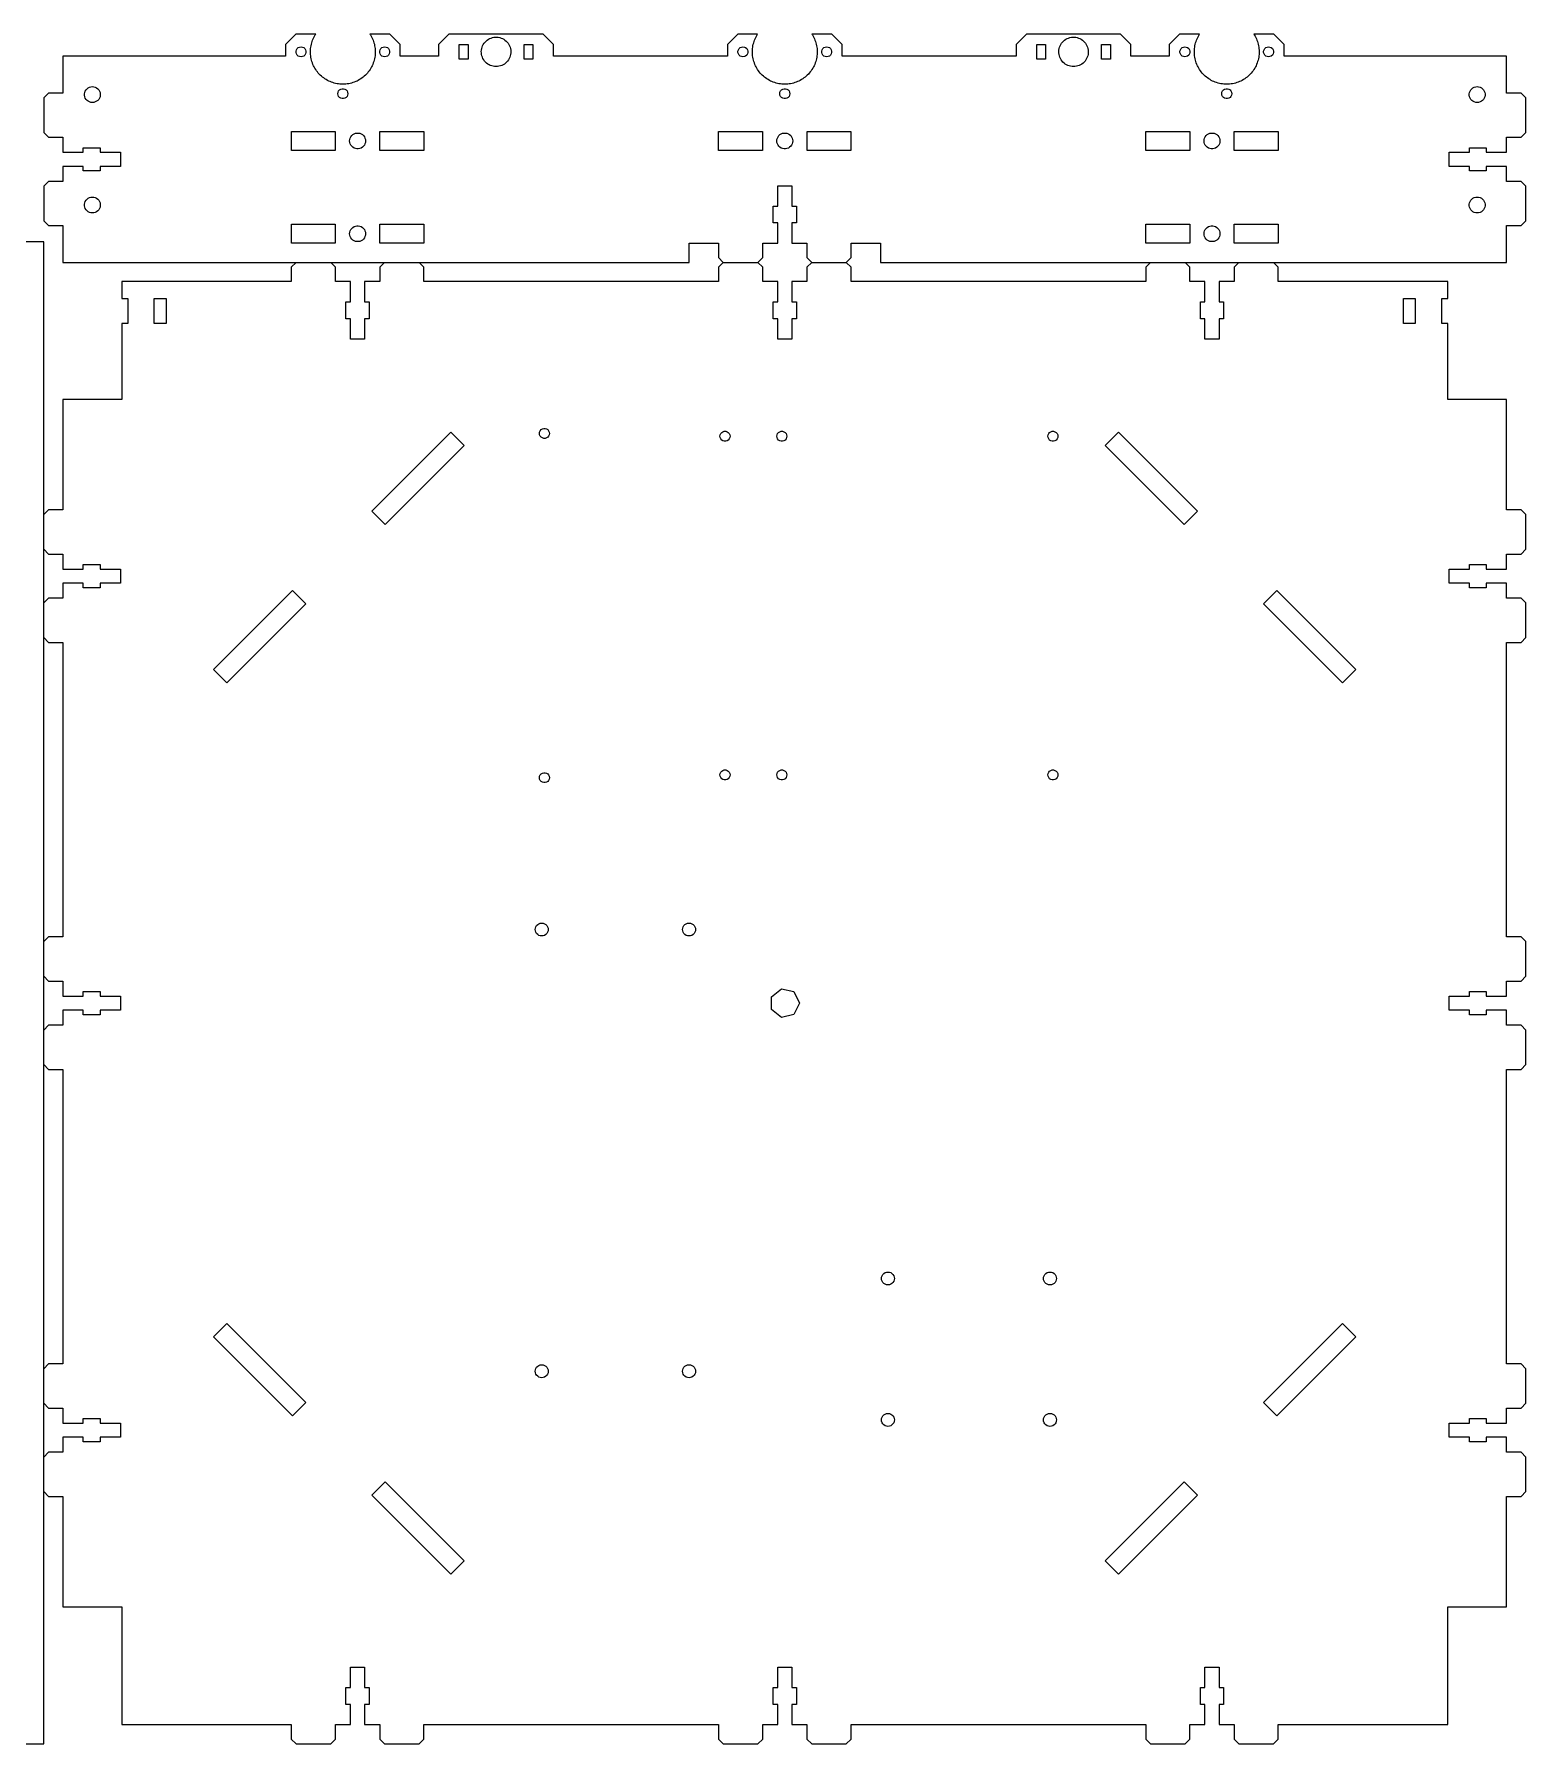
# Model space of a CAD drawing. Extents: x -253 to 2163, y 632 to 2277.
# Drawn here: x 728 to 2163, y 632 to 2277 of the extents above; entities that cross this region are included whole.
import ezdxf

# ---------------------------------------------------------------- set-up
doc = ezdxf.new("R2010")
doc.units = 0
doc.layers.add('Layer_1', color=7, linetype='CONTINUOUS')

msp = doc.modelspace()

# ---------------------------------------------------------------- linework, layer by layer
at = {"layer": 'Layer_1', "color": 7}
for points in [[(1023.424008, 2229.072916), (1022.018024, 2229.168436), (1020.617712, 2229.327476), (1019.225904, 2229.549476), (1017.845424, 2229.834356), (1016.479128, 2230.180996), (1015.12984, 2230.589156), (1013.800392, 2231.057716), (1012.493616, 2231.586116), (1011.21236, 2232.172916), (1009.95944, 2232.816916), (1008.737712, 2233.517076), (1007.54716, 2234.271716), (1006.390624, 2235.079236), (1005.273776, 2235.938436), (1004.196608, 2236.846916), (1003.16196, 2237.803396), (1002.16984, 2238.805396), (1001.225904, 2239.851396), (1000.330152, 2240.939076), (999.482592, 2242.065796), (998.688896, 2243.230036), (997.946216, 2244.428756), (997.260232, 2245.659876), (996.630944, 2246.920436), (996.058344, 2248.208516), (995.545272, 2249.520916), (995.091728, 2250.855236), (994.697712, 2252.208756), (994.368896, 2253.578436), (994.0996, 2254.962036), (993.892672, 2256.356116), (993.748104, 2257.758436), (993.668744, 2259.165236), (993.654576, 2260.574676), (993.70272, 2261.983156), (993.813304, 2263.388036), (993.986216, 2264.786676), (994.224328, 2266.175876), (994.5248, 2267.552676), (994.887632, 2268.914756), (995.309992, 2270.258916), (995.79472, 2271.582676), (996.338968, 2272.883236), (996.939912, 2274.157956), (997.597552, 2275.404116), (998.311888, 2276.619316), (998.708736, 2277.230196), (979.521016, 2277.230196), (969.55724, 2267.267236), (969.55724, 2255.970356), (755.541488, 2255.970356), (755.541488, 2220.537236), (741.722592, 2220.537236), (737.116296, 2215.930916), (737.116296, 2182.623876), (741.722592, 2178.017556), (755.541488, 2178.017556), (755.541488, 2163.560836), (775.100544, 2163.560836), (775.100544, 2167.954596), (791.258024, 2167.954596), (791.258024, 2163.560836), (810.81708, 2163.560836), (810.81708, 2149.954596), (791.258024, 2149.954596), (791.258024, 2145.560836), (775.100544, 2145.560836), (775.100544, 2149.954596), (755.541488, 2149.954596), (755.541488, 2135.497876), (741.722592, 2135.497876), (737.116296, 2130.891556), (737.116296, 2097.584516), (741.722592, 2092.978196), (755.541488, 2092.978196), (755.541488, 2057.545156), (1357.903696, 2057.545156), (1357.903696, 2075.970356), (1386.250153, 2075.970356), (1386.250153, 2062.151396), (1390.856452, 2057.545156), (1424.163538, 2057.545156), (1428.769838, 2062.151396), (1428.769838, 2075.970356), (1443.226558, 2075.970356), (1443.226558, 2095.529316), (1438.83283, 2095.529316), (1438.83283, 2111.686836), (1443.226558, 2111.686836), (1443.226558, 2131.245876), (1456.832802, 2131.245876), (1456.832802, 2111.686836), (1461.22653, 2111.686836), (1461.22653, 2095.529316), (1456.832802, 2095.529316), (1456.832802, 2075.970356), (1471.289522, 2075.970356), (1471.289522, 2062.151396), (1475.895822, 2057.545156), (1509.202908, 2057.545156), (1513.809207, 2062.151396), (1513.809207, 2075.970356), (1542.155664, 2075.970356), (1542.155664, 2057.545156), (2144.517872, 2057.545156), (2144.517872, 2092.978196), (2158.336768, 2092.978196), (2162.943064, 2097.584516), (2162.943064, 2130.891556), (2158.336768, 2135.497876), (2144.517872, 2135.497876), (2144.517872, 2149.954596), (2124.958816, 2149.954596), (2124.958816, 2145.560836), (2108.801336, 2145.560836), (2108.801336, 2149.954596), (2089.24228, 2149.954596), (2089.24228, 2163.560836), (2108.801336, 2163.560836), (2108.801336, 2167.954596), (2124.958816, 2167.954596), (2124.958816, 2163.560836), (2144.517872, 2163.560836), (2144.517872, 2178.017556), (2158.336768, 2178.017556), (2162.943064, 2182.623876), (2162.943064, 2215.930916), (2158.336768, 2220.537236), (2144.517872, 2220.537236), (2144.517872, 2255.970356), (1930.50212, 2255.970356), (1930.50212, 2267.267236), (1920.538344, 2277.230196), (1901.350624, 2277.230196), (1901.747472, 2276.619316)], [(1448.620705, 2229.072916), (1447.214585, 2229.168436), (1445.814222, 2229.327476), (1444.422496, 2229.549476), (1443.042194, 2229.834356), (1441.676178, 2230.180996), (1440.327198, 2230.589156), (1438.998061, 2231.057716), (1437.691459, 2231.586116), (1436.410086, 2232.172916), (1435.156521, 2232.816916), (1433.933314, 2233.517076), (1432.743047, 2234.271716), (1431.588042, 2235.079236), (1430.470766, 2235.938436), (1429.393431, 2236.846916), (1428.358247, 2237.803396), (1427.367311, 2238.805396), (1426.422694, 2239.851396), (1425.526322, 2240.939076), (1424.679982, 2242.065796), (1423.885431, 2243.230036), (1423.144285, 2244.428756), (1422.458102, 2245.659876), (1421.828215, 2246.920436), (1421.256042, 2248.208516), (1420.742405, 2249.520916), (1420.288861, 2250.855236), (1419.895979, 2252.208756), (1419.564609, 2253.578436), (1419.295602, 2254.962036), (1419.089239, 2256.356116), (1418.94609, 2257.758436), (1418.866434, 2259.165236), (1418.850564, 2260.574676), (1418.898466, 2261.983156), (1419.009869, 2263.388036), (1419.184483, 2264.786676), (1419.42231, 2266.175876), (1419.722499, 2267.552676), (1420.084766, 2268.914756), (1420.507979, 2270.258916), (1420.991854, 2271.582676), (1421.534688, 2272.883236), (1422.13603, 2274.157956), (1422.794234, 2275.404116), (1423.508083, 2276.619316), (1423.905047, 2277.230196), (1404.717018, 2277.230196), (1394.75409, 2267.267236), (1394.75409, 2255.970356), (1227.509992, 2255.970356), (1227.509992, 2267.267236), (1217.547064, 2277.230196), (1126.922592, 2277.230196), (1116.958816, 2267.267236), (1116.958816, 2255.970356), (1080.108424, 2255.970356), (1080.108424, 2267.267236), (1070.14464, 2277.230196), (1050.956928, 2277.230196), (1051.353776, 2276.619316), (1052.068104, 2275.404116), (1052.725744, 2274.157956), (1053.326688, 2272.883236), (1053.870944, 2271.582676), (1054.355664, 2270.258916), (1054.778024, 2268.914756), (1055.140864, 2267.552676), (1055.441336, 2266.175876), (1055.679448, 2264.786676), (1055.85236, 2263.388036), (1055.962912, 2261.983156), (1056.011072, 2260.574676), (1055.996936, 2259.165236), (1055.91756, 2257.758436), (1055.772984, 2256.356116), (1055.566056, 2254.962036), (1055.296768, 2253.578436), (1054.967952, 2252.208756), (1054.573936, 2250.855236), (1054.120392, 2249.520916), (1053.60732, 2248.208516), (1053.03472, 2246.920436), (1052.405432, 2245.659876), (1051.719448, 2244.428756), (1050.976768, 2243.230036), (1050.183064, 2242.065796), (1049.335504, 2240.939076), (1048.43976, 2239.851396), (1047.495824, 2238.805396), (1046.503696, 2237.803396), (1045.469048, 2236.846916), (1044.391888, 2235.938436), (1043.275032, 2235.079236), (1042.118496, 2234.271716), (1040.927952, 2233.517076), (1039.706216, 2232.816916), (1038.453304, 2232.172916), (1037.17204, 2231.586116), (1035.865272, 2231.057716), (1034.535824, 2230.589156), (1033.186528, 2230.180996), (1031.820232, 2229.834356), (1030.43976, 2229.549476), (1029.047944, 2229.327476), (1027.647632, 2229.168436), (1026.241648, 2229.072916), (1024.832832, 2229.040916)], [(1172.9408, 2274.377956), (1174.346784, 2274.237316), (1175.731792, 2273.957316), (1177.081936, 2273.540836), (1178.383888, 2272.991796), (1179.624896, 2272.316036), (1180.7922, 2271.520356), (1181.874752, 2270.612116), (1182.861208, 2269.600436), (1183.742216, 2268.495796), (1184.508704, 2267.308916), (1185.153304, 2266.051476), (1185.669488, 2264.736196), (1186.052168, 2263.376116), (1186.297648, 2261.984596), (1186.403096, 2260.575476), (1186.367976, 2259.162996), (1186.1922, 2257.761236), (1185.87784, 2256.383636), (1185.427976, 2255.044276), (1184.84688, 2253.756196), (1184.1402, 2252.532756), (1183.3156, 2251.385556), (1182.380456, 2250.325956), (1181.344672, 2249.364996), (1180.218464, 2248.511796), (1179.012896, 2247.775076), (1177.739856, 2247.161956), (1176.412104, 2246.678596), (1175.042688, 2246.329956), (1173.645488, 2246.119396), (1172.234408, 2246.048996), (1170.82332, 2246.119476), (1169.42612, 2246.329956), (1168.056704, 2246.678596), (1166.728952, 2247.161956), (1165.456768, 2247.775076), (1164.249208, 2248.511796), (1163.123856, 2249.364996), (1162.089208, 2250.325956), (1161.153776, 2251.385556), (1160.328896, 2252.532756), (1159.623064, 2253.756196), (1159.04196, 2255.044276), (1158.591256, 2256.383636), (1158.276608, 2257.761236), (1158.100864, 2259.162996), (1158.066864, 2260.575476), (1158.171728, 2261.984596), (1158.415504, 2263.376116), (1158.798184, 2264.736196), (1159.314088, 2266.051476), (1159.960392, 2267.308916), (1160.725744, 2268.495796), (1161.60732, 2269.600436), (1162.593776, 2270.612116), (1163.676608, 2271.520356), (1164.84448, 2272.316036), (1166.086056, 2272.991796), (1167.38688, 2273.540836), (1168.737016, 2273.957316), (1170.122024, 2274.237316), (1171.528008, 2274.377956), (1172.9408, 2274.377956)], [(1873.817712, 2229.072916), (1872.411728, 2229.168436), (1871.011416, 2229.327476), (1869.6196, 2229.549476), (1868.239128, 2229.834356), (1866.872832, 2230.180996), (1865.523536, 2230.589156), (1864.194088, 2231.057716), (1862.88732, 2231.586116), (1861.606056, 2232.172916), (1860.353144, 2232.816916), (1859.131408, 2233.517076), (1857.940864, 2234.271716), (1856.784328, 2235.079236), (1855.667472, 2235.938436), (1854.590312, 2236.846916), (1853.555664, 2237.803396), (1852.563536, 2238.805396), (1851.6196, 2239.851396), (1850.723856, 2240.939076), (1849.876296, 2242.065796), (1849.082592, 2243.230036), (1848.339912, 2244.428756), (1847.653928, 2245.659876), (1847.02464, 2246.920436), (1846.45204, 2248.208516), (1845.938968, 2249.520916), (1845.485424, 2250.855236), (1845.091408, 2252.208756), (1844.762592, 2253.578436), (1844.493304, 2254.962036), (1844.286376, 2256.356116), (1844.141808, 2257.758436), (1844.062448, 2259.165236), (1844.04828, 2260.574676), (1844.096424, 2261.983156), (1844.207, 2263.388036), (1844.379912, 2264.786676), (1844.618024, 2266.175876), (1844.918496, 2267.552676), (1845.281336, 2268.914756), (1845.703696, 2270.258916), (1846.188416, 2271.582676), (1846.732672, 2272.883236), (1847.333616, 2274.157956), (1847.991256, 2275.404116), (1848.705584, 2276.619316), (1849.102432, 2277.230196), (1829.91472, 2277.230196), (1819.950936, 2267.267236), (1819.950936, 2255.970356), (1783.100544, 2255.970356), (1783.100544, 2267.267236), (1773.136768, 2277.230196), (1682.512296, 2277.230196), (1672.549368, 2267.267236), (1672.549368, 2255.970356), (1505.30527, 2255.970356), (1505.30527, 2267.267236), (1495.342342, 2277.230196), (1476.154313, 2277.230196), (1476.551277, 2276.619316), (1477.265126, 2275.404116), (1477.92333, 2274.157956), (1478.524672, 2272.883236), (1479.067506, 2271.582676), (1479.551381, 2270.258916), (1479.974594, 2268.914756), (1480.336861, 2267.552676), (1480.63705, 2266.175876), (1480.874877, 2264.786676), (1481.049491, 2263.388036), (1481.160893, 2261.983156), (1481.208797, 2260.574676), (1481.192926, 2259.165236), (1481.113268, 2257.758436), (1480.970121, 2256.356116), (1480.763758, 2254.962036), (1480.494751, 2253.578436), (1480.163381, 2252.208756), (1479.770499, 2250.855236), (1479.316955, 2249.520916), (1478.803318, 2248.208516), (1478.231145, 2246.920436), (1477.601258, 2245.659876), (1476.915075, 2244.428756), (1476.173929, 2243.230036), (1475.379378, 2242.065796), (1474.533038, 2240.939076), (1473.636666, 2239.851396), (1472.692049, 2238.805396), (1471.701113, 2237.803396), (1470.665929, 2236.846916), (1469.588594, 2235.938436), (1468.471318, 2235.079236), (1467.316313, 2234.271716), (1466.126046, 2233.517076), (1464.902839, 2232.816916), (1463.649274, 2232.172916), (1462.367901, 2231.586116), (1461.061299, 2231.057716), (1459.732162, 2230.589156), (1458.383182, 2230.180996), (1457.017166, 2229.834356), (1455.636864, 2229.549476), (1454.245138, 2229.327476), (1452.844775, 2229.168436), (1451.438655, 2229.072916), (1450.02968, 2229.041156), (1448.620705, 2229.073156)], [(1728.531352, 2274.377956), (1729.937336, 2274.237316), (1731.322344, 2273.957316), (1732.67248, 2273.540836), (1733.973304, 2272.991796), (1735.21488, 2272.316036), (1736.382752, 2271.520356), (1737.465584, 2270.612116), (1738.45204, 2269.600436), (1739.333616, 2268.495796), (1740.098968, 2267.308916), (1740.745272, 2266.051476), (1741.261176, 2264.736196), (1741.643856, 2263.376116), (1741.887632, 2261.984596), (1741.992512, 2260.575476), (1741.958512, 2259.162996), (1741.782752, 2257.761236), (1741.468104, 2256.383636), (1741.0174, 2255.044276), (1740.436296, 2253.756196), (1739.730464, 2252.532756), (1738.905584, 2251.385556), (1737.970152, 2250.325956), (1736.935504, 2249.364996), (1735.810152, 2248.511796), (1734.602592, 2247.775076), (1733.330408, 2247.161956), (1732.002656, 2246.678596), (1730.63324, 2246.329956), (1729.23604, 2246.119396), (1727.824952, 2246.048996), (1726.413872, 2246.119476), (1725.016672, 2246.329956), (1723.647256, 2246.678596), (1722.319504, 2247.161956), (1721.046464, 2247.775076), (1719.840896, 2248.511796), (1718.714688, 2249.364996), (1717.678904, 2250.325956), (1716.74376, 2251.385556), (1715.91916, 2252.532756), (1715.21248, 2253.756196), (1714.631384, 2255.044276), (1714.18152, 2256.383636), (1713.86716, 2257.761236), (1713.691408, 2259.162996), (1713.656288, 2260.575476), (1713.761712, 2261.984596), (1714.007192, 2263.376116), (1714.389872, 2264.736196), (1714.906056, 2266.051476), (1715.550656, 2267.308916), (1716.317144, 2268.495796), (1717.198152, 2269.600436), (1718.184608, 2270.612116), (1719.26716, 2271.520356), (1720.434464, 2272.316036), (1721.675472, 2272.991796), (1722.977424, 2273.540836), (1724.327568, 2273.957316), (1725.712576, 2274.237316), (1727.11856, 2274.377956), (1728.531352, 2274.377956)], [(1901.747472, 2276.619316), (1902.461808, 2275.404116), (1903.119448, 2274.157956), (1903.720392, 2272.883236), (1904.26464, 2271.582676), (1904.749368, 2270.258916), (1905.171728, 2268.914756), (1905.53456, 2267.552676), (1905.835032, 2266.175876), (1906.073144, 2264.786676), (1906.246056, 2263.388036), (1906.356608, 2261.983156), (1906.404768, 2260.574676), (1906.39064, 2259.165236), (1906.311264, 2257.758436), (1906.166688, 2256.356116), (1905.95976, 2254.962036), (1905.690464, 2253.578436), (1905.361648, 2252.208756), (1904.967632, 2250.855236), (1904.514088, 2249.520916), (1904.001016, 2248.208516), (1903.428416, 2246.920436), (1902.799128, 2245.659876), (1902.113144, 2244.428756), (1901.370464, 2243.230036), (1900.576768, 2242.065796), (1899.729208, 2240.939076), (1898.833456, 2239.851396), (1897.88952, 2238.805396), (1896.8974, 2237.803396), (1895.862752, 2236.846916), (1894.785584, 2235.938436), (1893.668736, 2235.079236), (1892.5122, 2234.271716), (1891.321648, 2233.517076), (1890.09992, 2232.816916), (1888.847, 2232.172916), (1887.565744, 2231.586116), (1886.258968, 2231.057716), (1884.92952, 2230.589156), (1883.580232, 2230.180996), (1882.213936, 2229.834356), (1880.833456, 2229.549476), (1879.441648, 2229.327476), (1878.041336, 2229.168436), (1876.635352, 2229.072916), (1875.226528, 2229.040916)], [(985.938656, 2264.845876), (987.185904, 2264.276116), (988.223384, 2263.378116), (988.963224, 2262.224116), (989.351568, 2260.907956), (989.351568, 2259.536596), (988.963224, 2258.220436), (988.223384, 2257.066516), (987.185904, 2256.168436), (985.938656, 2255.598676), (984.580864, 2255.403396), (983.223064, 2255.598676), (981.975824, 2256.168436), (980.938344, 2257.066516), (980.198496, 2258.220436), (979.810152, 2259.536596), (979.810152, 2260.907956), (980.198496, 2262.224116), (980.938344, 2263.378116), (981.975824, 2264.276116), (983.223064, 2264.845876), (984.580864, 2265.041156), (985.938656, 2264.845876)], [(1066.442592, 2264.845876), (1067.68984, 2264.276116), (1068.72732, 2263.378116), (1069.46716, 2262.224116), (1069.855504, 2260.907956), (1069.855504, 2259.536596), (1069.46716, 2258.220436), (1068.72732, 2257.066516), (1067.68984, 2256.168436), (1066.442592, 2255.598676), (1065.0848, 2255.403396), (1063.727, 2255.598676), (1062.47976, 2256.168436), (1061.44228, 2257.066516), (1060.702432, 2258.220436), (1060.314088, 2259.536596), (1060.314088, 2260.907956), (1060.702432, 2262.224116), (1061.44228, 2263.378116), (1062.47976, 2264.276116), (1063.727, 2264.845876), (1065.0848, 2265.041156), (1066.442592, 2264.845876)], [(1145.305272, 2267.308916), (1145.305272, 2253.135716), (1136.801336, 2253.135716), (1136.801336, 2267.308916), (1145.305272, 2267.308916)], [(1207.667472, 2267.308916), (1207.667472, 2253.135716), (1199.163536, 2253.135716), (1199.163536, 2267.308916), (1207.667472, 2267.308916)], [(1411.135223, 2264.845876), (1412.383034, 2264.276116), (1413.419664, 2263.378116), (1414.161207, 2262.224116), (1414.54757, 2260.907956), (1414.54757, 2259.536596), (1414.161207, 2258.220436), (1413.419664, 2257.066516), (1412.383034, 2256.168436), (1411.135223, 2255.598676), (1409.777711, 2255.403396), (1408.4202, 2255.598676), (1407.172389, 2256.168436), (1406.135758, 2257.066516), (1405.394215, 2258.220436), (1405.007854, 2259.536596), (1405.007854, 2260.907956), (1405.394215, 2262.224116), (1406.135758, 2263.378116), (1407.172389, 2264.276116), (1408.4202, 2264.845876), (1409.777711, 2265.041156), (1411.135223, 2264.845876)], [(1491.63916, 2264.845876), (1492.886971, 2264.276116), (1493.923602, 2263.378116), (1494.665145, 2262.224116), (1495.051506, 2260.907956), (1495.051506, 2259.536596), (1494.665145, 2258.220436), (1493.923602, 2257.066516), (1492.886971, 2256.168436), (1491.63916, 2255.598676), (1490.281649, 2255.403396), (1488.924137, 2255.598676), (1487.676326, 2256.168436), (1486.639696, 2257.066516), (1485.898153, 2258.220436), (1485.51179, 2259.536596), (1485.51179, 2260.907956), (1485.898153, 2262.224116), (1486.639696, 2263.378116), (1487.676326, 2264.276116), (1488.924137, 2264.845876), (1490.281649, 2265.041156), (1491.63916, 2264.845876)], [(1700.895824, 2267.308916), (1700.895824, 2253.135716), (1692.391888, 2253.135716), (1692.391888, 2267.308916), (1700.895824, 2267.308916)], [(1763.258024, 2267.308916), (1763.258024, 2253.135716), (1754.754088, 2253.135716), (1754.754088, 2267.308916), (1763.258024, 2267.308916)], [(1836.33236, 2264.845876), (1837.5796, 2264.276116), (1838.61708, 2263.378116), (1839.356928, 2262.224116), (1839.745272, 2260.907956), (1839.745272, 2259.536596), (1839.356928, 2258.220436), (1838.61708, 2257.066516), (1837.5796, 2256.168436), (1836.33236, 2255.598676), (1834.97456, 2255.403396), (1833.616768, 2255.598676), (1832.36952, 2256.168436), (1831.33204, 2257.066516), (1830.5922, 2258.220436), (1830.203856, 2259.536596), (1830.203856, 2260.907956), (1830.5922, 2262.224116), (1831.33204, 2263.378116), (1832.36952, 2264.276116), (1833.616768, 2264.845876), (1834.97456, 2265.041156), (1836.33236, 2264.845876)], [(1916.836296, 2264.845876), (1918.083536, 2264.276116), (1919.121016, 2263.378116), (1919.860864, 2262.224116), (1920.249208, 2260.907956), (1920.249208, 2259.536596), (1919.860864, 2258.220436), (1919.121016, 2257.066516), (1918.083536, 2256.168436), (1916.836296, 2255.598676), (1915.478496, 2255.403396), (1914.120704, 2255.598676), (1912.873456, 2256.168436), (1911.835976, 2257.066516), (1911.096136, 2258.220436), (1910.707792, 2259.536596), (1910.707792, 2260.907956), (1911.096136, 2262.224116), (1911.835976, 2263.378116), (1912.873456, 2264.276116), (1914.120704, 2264.845876), (1915.478496, 2265.041156), (1916.836296, 2264.845876)], [(785.293936, 2226.643076), (786.651728, 2226.256676), (787.915976, 2225.627156), (789.044168, 2224.775876), (789.996608, 2223.732196), (790.739288, 2222.531396), (791.24952, 2221.214436), (791.507472, 2219.826036), (791.507472, 2218.413796), (791.24952, 2217.025396), (790.739288, 2215.708436), (789.996608, 2214.507716), (789.044168, 2213.463956), (787.915976, 2212.612676), (786.651728, 2211.983156), (785.293936, 2211.596756), (783.887952, 2211.466356), (782.48196, 2211.596756), (781.124168, 2211.983156), (779.859912, 2212.612676), (778.731728, 2213.463956), (777.779288, 2214.507716), (777.036608, 2215.708436), (776.526376, 2217.025396), (776.268416, 2218.413796), (776.268416, 2219.826036), (776.526376, 2221.214436), (777.036608, 2222.531396), (777.779288, 2223.732196), (778.731728, 2224.775876), (779.859912, 2225.627156), (781.124168, 2226.256676), (782.48196, 2226.643076), (783.887952, 2226.773476), (785.293936, 2226.643076)], [(1025.518816, 2224.740196), (1026.834088, 2224.353796), (1027.987792, 2223.612276), (1028.886376, 2222.575636), (1029.456136, 2221.327796), (1029.651728, 2219.970356), (1029.456136, 2218.612516), (1028.886376, 2217.364996), (1027.987792, 2216.328356), (1026.834088, 2215.586836), (1025.518816, 2215.200436), (1024.146848, 2215.200436), (1022.831568, 2215.586836), (1021.677872, 2216.328356), (1020.779288, 2217.364996), (1020.20952, 2218.612516), (1020.013936, 2219.970356), (1020.20952, 2221.327796), (1020.779288, 2222.575636), (1021.677872, 2223.612276), (1022.831568, 2224.353796), (1024.146848, 2224.740196), (1025.518816, 2224.740196)], [(1024.832832, 2229.041156), (1023.424008, 2229.073156)], [(1450.71546, 2224.740196), (1452.031484, 2224.353796), (1453.18535, 2223.612276), (1454.083592, 2222.575636), (1454.653355, 2221.327796), (1454.848578, 2219.970356), (1454.653355, 2218.612516), (1454.083592, 2217.364996), (1453.18535, 2216.328356), (1452.031484, 2215.586836), (1450.71546, 2215.200436), (1449.3439, 2215.200436), (1448.027876, 2215.586836), (1446.87401, 2216.328356), (1445.975768, 2217.364996), (1445.406005, 2218.612516), (1445.210782, 2219.970356), (1445.406005, 2221.327796), (1445.975768, 2222.575636), (1446.87401, 2223.612276), (1448.027876, 2224.353796), (1449.3439, 2224.740196), (1450.71546, 2224.740196)], [(1875.912512, 2224.740196), (1877.227792, 2224.353796), (1878.381488, 2223.612276), (1879.280072, 2222.575636), (1879.84984, 2221.327796), (1880.045424, 2219.970356), (1879.84984, 2218.612516), (1879.280072, 2217.364996), (1878.381488, 2216.328356), (1877.227792, 2215.586836), (1875.912512, 2215.200436), (1874.540544, 2215.200436), (1873.225272, 2215.586836), (1872.071568, 2216.328356), (1871.172984, 2217.364996), (1870.603224, 2218.612516), (1870.407632, 2219.970356), (1870.603224, 2221.327796), (1871.172984, 2222.575636), (1872.071568, 2223.612276), (1873.225272, 2224.353796), (1874.540544, 2224.740196), (1875.912512, 2224.740196)], [(1875.226528, 2229.041156), (1873.817712, 2229.073156)], [(2117.5774, 2226.643076), (2118.935192, 2226.256676), (2120.199448, 2225.627156), (2121.327632, 2224.775876), (2122.280072, 2223.732196), (2123.022752, 2222.531396), (2123.532984, 2221.214436), (2123.790944, 2219.826036), (2123.790944, 2218.413796), (2123.532984, 2217.025396), (2123.022752, 2215.708436), (2122.280072, 2214.507716), (2121.327632, 2213.463956), (2120.199448, 2212.612676), (2118.935192, 2211.983156), (2117.5774, 2211.596756), (2116.171408, 2211.466356), (2114.765424, 2211.596756), (2113.407632, 2211.983156), (2112.143384, 2212.612676), (2111.015192, 2213.463956), (2110.062752, 2214.507716), (2109.320072, 2215.708436), (2108.80984, 2217.025396), (2108.551888, 2218.413796), (2108.551888, 2219.826036), (2108.80984, 2221.214436), (2109.320072, 2222.531396), (2110.062752, 2223.732196), (2111.015192, 2224.775876), (2112.143384, 2225.627156), (2113.407632, 2226.256676), (2114.765424, 2226.643076), (2116.171408, 2226.773476), (2117.5774, 2226.643076)], [(1017.60448, 2183.545156), (1017.60448, 2165.403396), (975.368264, 2165.403396), (975.368264, 2183.545156), (1017.60448, 2183.545156)], [(1039.711888, 2182.095236), (1041.100864, 2181.835556), (1042.416136, 2181.325316), (1043.618024, 2180.581796), (1044.661176, 2179.630516), (1045.514408, 2178.503396), (1046.143696, 2177.238916), (1046.529208, 2175.880516), (1046.6596, 2174.474276), (1046.529208, 2173.067956), (1046.143696, 2171.709316), (1045.514408, 2170.445076), (1044.661176, 2169.318036), (1043.618024, 2168.366756), (1042.416136, 2167.623236), (1041.100864, 2167.112996), (1039.711888, 2166.853316), (1038.300232, 2166.853316), (1036.911256, 2167.112996), (1035.595976, 2167.623236), (1034.394088, 2168.366756), (1033.350936, 2169.318036), (1032.497712, 2170.445076), (1031.868416, 2171.709316), (1031.482912, 2173.067956), (1031.352512, 2174.474276), (1031.482912, 2175.880516), (1031.868416, 2177.238916), (1032.497712, 2178.503396), (1033.350936, 2179.630516), (1034.394088, 2180.581796), (1035.595976, 2181.325316), (1036.911256, 2181.835556), (1038.300232, 2182.095236), (1039.711888, 2182.095236)], [(1102.643856, 2183.545156), (1102.643856, 2165.403396), (1060.407632, 2165.403396), (1060.407632, 2183.545156), (1102.643856, 2183.545156)], [(1428.628134, 2183.545156), (1428.628134, 2165.403396), (1386.391885, 2165.403396), (1386.391885, 2183.545156), (1428.628134, 2183.545156)], [(1450.735833, 2182.095236), (1452.124132, 2181.835556), (1453.441148, 2181.325316), (1454.64196, 2180.581796), (1455.685705, 2179.630516), (1456.536836, 2178.503396), (1457.166382, 2177.238916), (1457.552886, 2175.880516), (1457.683223, 2174.474276), (1457.552886, 2173.067956), (1457.166382, 2171.709316), (1456.536836, 2170.445076), (1455.685705, 2169.318036), (1454.64196, 2168.366756), (1453.441148, 2167.623236), (1452.124132, 2167.112996), (1450.735833, 2166.853316), (1449.323527, 2166.853316), (1447.935228, 2167.112996), (1446.618212, 2167.623236), (1445.4174, 2168.366756), (1444.373655, 2169.318036), (1443.522524, 2170.445076), (1442.892978, 2171.709316), (1442.506474, 2173.067956), (1442.376137, 2174.474276), (1442.506474, 2175.880516), (1442.892978, 2177.238916), (1443.522524, 2178.503396), (1444.373655, 2179.630516), (1445.4174, 2180.581796), (1446.618212, 2181.325316), (1447.935228, 2181.835556), (1449.323527, 2182.095236), (1450.735833, 2182.095236)], [(1513.667475, 2183.545156), (1513.667475, 2165.403396), (1471.431226, 2165.403396), (1471.431226, 2183.545156), (1513.667475, 2183.545156)], [(1839.651728, 2183.545156), (1839.651728, 2165.403396), (1797.415504, 2165.403396), (1797.415504, 2183.545156), (1839.651728, 2183.545156)], [(1861.759128, 2182.095236), (1863.148104, 2181.835556), (1864.463384, 2181.325316), (1865.665272, 2180.581796), (1866.708424, 2179.630516), (1867.561648, 2178.503396), (1868.190944, 2177.238916), (1868.576448, 2175.880516), (1868.706848, 2174.474276), (1868.576448, 2173.067956), (1868.190944, 2171.709316), (1867.561648, 2170.445076), (1866.708424, 2169.318036), (1865.665272, 2168.366756), (1864.463384, 2167.623236), (1863.148104, 2167.112996), (1861.759128, 2166.853316), (1860.347472, 2166.853316), (1858.958496, 2167.112996), (1857.643224, 2167.623236), (1856.441336, 2168.366756), (1855.398184, 2169.318036), (1854.544952, 2170.445076), (1853.915664, 2171.709316), (1853.530152, 2173.067956), (1853.39976, 2174.474276), (1853.530152, 2175.880516), (1853.915664, 2177.238916), (1854.544952, 2178.503396), (1855.398184, 2179.630516), (1856.441336, 2180.581796), (1857.643224, 2181.325316), (1858.958496, 2181.835556), (1860.347472, 2182.095236), (1861.759128, 2182.095236)], [(1924.691096, 2183.545156), (1924.691096, 2165.403396), (1882.45488, 2165.403396), (1882.45488, 2183.545156), (1924.691096, 2183.545156)], [(785.293936, 2120.343876), (786.651728, 2119.957476), (787.915976, 2119.327956), (789.044168, 2118.476676), (789.996608, 2117.432996), (790.739288, 2116.232196), (791.24952, 2114.915236), (791.507472, 2113.526836), (791.507472, 2112.114516), (791.24952, 2110.726196), (790.739288, 2109.409156), (789.996608, 2108.208436), (789.044168, 2107.164676), (787.915976, 2106.313556), (786.651728, 2105.683956), (785.293936, 2105.297476), (783.887952, 2105.167156), (782.48196, 2105.297476), (781.124168, 2105.683956), (779.859912, 2106.313556), (778.731728, 2107.164676), (777.779288, 2108.208436), (777.036608, 2109.409156), (776.526376, 2110.726196), (776.268416, 2112.114516), (776.268416, 2113.526836), (776.526376, 2114.915236), (777.036608, 2116.232196), (777.779288, 2117.432996), (778.731728, 2118.476676), (779.859912, 2119.327956), (781.124168, 2119.957476), (782.48196, 2120.343876), (783.887952, 2120.474276), (785.293936, 2120.343876)], [(2117.5774, 2120.343876), (2118.935192, 2119.957476), (2120.199448, 2119.327956), (2121.327632, 2118.476676), (2122.280072, 2117.432996), (2123.022752, 2116.232196), (2123.532984, 2114.915236), (2123.790944, 2113.526836), (2123.790944, 2112.114516), (2123.532984, 2110.726196), (2123.022752, 2109.409156), (2122.280072, 2108.208436), (2121.327632, 2107.164676), (2120.199448, 2106.313556), (2118.935192, 2105.683956), (2117.5774, 2105.297476), (2116.171408, 2105.167156), (2114.765424, 2105.297476), (2113.407632, 2105.683956), (2112.143384, 2106.313556), (2111.015192, 2107.164676), (2110.062752, 2108.208436), (2109.320072, 2109.409156), (2108.80984, 2110.726196), (2108.551888, 2112.114516), (2108.551888, 2113.526836), (2108.80984, 2114.915236), (2109.320072, 2116.232196), (2110.062752, 2117.432996), (2111.015192, 2118.476676), (2112.143384, 2119.327956), (2113.407632, 2119.957476), (2114.765424, 2120.343876), (2116.171408, 2120.474276), (2117.5774, 2120.343876)], [(1017.60448, 2094.253796), (1017.60448, 2076.112036), (975.368264, 2076.112036), (975.368264, 2094.253796), (1017.60448, 2094.253796)], [(1039.711888, 2092.803796), (1041.100864, 2092.544276), (1042.416136, 2092.034036), (1043.618024, 2091.290516), (1044.661176, 2090.339076), (1045.514408, 2089.211956), (1046.143696, 2087.947636), (1046.529208, 2086.589236), (1046.6596, 2085.182916), (1046.529208, 2083.776596), (1046.143696, 2082.418196), (1045.514408, 2081.153876), (1044.661176, 2080.026756), (1043.618024, 2079.075316), (1042.416136, 2078.331796), (1041.100864, 2077.821556), (1039.711888, 2077.562036), (1038.300232, 2077.562036), (1036.911256, 2077.821556), (1035.595976, 2078.331796), (1034.394088, 2079.075316), (1033.350936, 2080.026756), (1032.497712, 2081.153876), (1031.868416, 2082.418196), (1031.482912, 2083.776596), (1031.352512, 2085.182916), (1031.482912, 2086.589236), (1031.868416, 2087.947636), (1032.497712, 2089.211956), (1033.350936, 2090.339076), (1034.394088, 2091.290516), (1035.595976, 2092.034036), (1036.911256, 2092.544276), (1038.300232, 2092.803796), (1039.711888, 2092.803796)], [(1102.643856, 2094.253796), (1102.643856, 2076.112036), (1060.407632, 2076.112036), (1060.407632, 2094.253796), (1102.643856, 2094.253796)], [(1839.651728, 2094.253796), (1839.651728, 2076.112036), (1797.415504, 2076.112036), (1797.415504, 2094.253796), (1839.651728, 2094.253796)], [(1861.759128, 2092.803796), (1863.148104, 2092.544276), (1864.463384, 2092.034036), (1865.665272, 2091.290516), (1866.708424, 2090.339076), (1867.561648, 2089.211956), (1868.190944, 2087.947636), (1868.576448, 2086.589236), (1868.706848, 2085.182916), (1868.576448, 2083.776596), (1868.190944, 2082.418196), (1867.561648, 2081.153876), (1866.708424, 2080.026756), (1865.665272, 2079.075316), (1864.463384, 2078.331796), (1863.148104, 2077.821556), (1861.759128, 2077.562036), (1860.347472, 2077.562036), (1858.958496, 2077.821556), (1857.643224, 2078.331796), (1856.441336, 2079.075316), (1855.398184, 2080.026756), (1854.544952, 2081.153876), (1853.915664, 2082.418196), (1853.530152, 2083.776596), (1853.39976, 2085.182916), (1853.530152, 2086.589236), (1853.915664, 2087.947636), (1854.544952, 2089.211956), (1855.398184, 2090.339076), (1856.441336, 2091.290516), (1857.643224, 2092.034036), (1858.958496, 2092.544276), (1860.347472, 2092.803796), (1861.759128, 2092.803796)], [(1924.691096, 2094.253796), (1924.691096, 2076.112036), (1882.45488, 2076.112036), (1882.45488, 2094.253796), (1924.691096, 2094.253796)], [(538.813928, 631.685565), (737.23912, 631.685565), (737.23912, 2077.354845)], [(737.23912, 2077.354845), (701.806056, 2077.354845)], [(979.8328, 2057.512324), (975.22656, 2052.906084), (975.22656, 2039.087124), (812.2344, 2039.087124), (812.2344, 2022.787924), (817.90368, 2022.787924), (817.90368, 1998.693444), (812.2344, 1998.693444), (812.2344, 1925.701364), (755.541488, 1925.701364), (755.541488, 1819.402084), (741.722592, 1819.402084), (737.116296, 1814.795844)], [(737.116296, 874.402084), (741.722592, 869.795844), (755.541488, 869.795844), (755.541488, 763.496564), (812.2344, 763.496564), (812.2344, 650.110804), (975.22656, 650.110804), (975.22656, 636.291844), (979.8328, 631.685604), (1013.13992, 631.685604), (1017.74624, 636.291844), (1017.74624, 650.110804), (1032.20288, 650.110804), (1032.20288, 669.669844), (1027.8092, 669.669844), (1027.8092, 685.827284), (1032.20288, 685.827284), (1032.20288, 705.386324), (1045.8092, 705.386324), (1045.8092, 685.827284), (1050.20288, 685.827284), (1050.20288, 669.669844), (1045.8092, 669.669844), (1045.8092, 650.110804), (1060.26592, 650.110804), (1060.26592, 636.291844), (1064.87224, 631.685604), (1098.17928, 631.685604), (1102.7856, 636.291844), (1102.7856, 650.110804), (1386.25016, 650.110804), (1386.25016, 636.291844), (1390.85648, 631.685604), (1424.16352, 631.685604), (1428.76984, 636.291844), (1428.76984, 650.110804), (1443.22656, 650.110804), (1443.22656, 669.669844), (1438.8328, 669.669844), (1438.8328, 685.827284), (1443.22656, 685.827284), (1443.22656, 705.386324), (1456.8328, 705.386324), (1456.8328, 685.827284), (1461.22656, 685.827284), (1461.22656, 669.669844), (1456.8328, 669.669844), (1456.8328, 650.110804), (1471.28952, 650.110804), (1471.28952, 636.291844), (1475.89584, 631.685604), (1509.20288, 631.685604), (1513.8092, 636.291844), (1513.8092, 650.110804), (1797.27376, 650.110804), (1797.27376, 636.291844), (1801.88008, 631.685604), (1835.18712, 631.685604), (1839.79344, 636.291844), (1839.79344, 650.110804), (1854.25016, 650.110804), (1854.25016, 669.669844), (1849.85648, 669.669844), (1849.85648, 685.827284), (1854.25016, 685.827284), (1854.25016, 705.386324), (1867.85648, 705.386324), (1867.85648, 685.827284), (1872.25016, 685.827284), (1872.25016, 669.669844), (1867.85648, 669.669844), (1867.85648, 650.110804), (1882.31312, 650.110804), (1882.31312, 636.291844), (1886.91944, 631.685604), (1920.22656, 631.685604), (1924.8328, 636.291844), (1924.8328, 650.110804), (2087.82496, 650.110804), (2087.82496, 763.496564), (2144.51784, 763.496564), (2144.51784, 869.795844), (2158.3368, 869.795844), (2162.94304, 874.402084), (2162.94304, 907.709204), (2158.3368, 912.315524), (2144.51784, 912.315524), (2144.51784, 926.772164), (2124.9588, 926.772164), (2124.9588, 922.378484), (2108.80136, 922.378484), (2108.80136, 926.772164), (2089.24232, 926.772164), (2089.24232, 940.378484), (2108.80136, 940.378484), (2108.80136, 944.772164), (2124.9588, 944.772164), (2124.9588, 940.378484), (2144.51784, 940.378484), (2144.51784, 954.835204), (2158.3368, 954.835204), (2162.94304, 959.441444), (2162.94304, 992.748564), (2158.3368, 997.354884), (2144.51784, 997.354884), (2144.51784, 1280.819444), (2158.3368, 1280.819444), (2162.94304, 1285.425764), (2162.94304, 1318.732804), (2158.3368, 1323.339124), (2144.51784, 1323.339124), (2144.51784, 1337.795844), (2124.9588, 1337.795844), (2124.9588, 1333.402084), (2108.80136, 1333.402084), (2108.80136, 1337.795844), (2089.24232, 1337.795844), (2089.24232, 1351.402084), (2108.80136, 1351.402084), (2108.80136, 1355.795844), (2124.9588, 1355.795844), (2124.9588, 1351.402084), (2144.51784, 1351.402084), (2144.51784, 1365.858804), (2158.3368, 1365.858804), (2162.94304, 1370.465124), (2162.94304, 1403.772188), (2158.3368, 1408.378492), (2144.51784, 1408.378492), (2144.51784, 1691.843044), (2158.3368, 1691.843044), (2162.94304, 1696.449364), (2162.94304, 1729.756484), (2158.3368, 1734.362724), (2144.51784, 1734.362724), (2144.51784, 1748.819444), (2124.9588, 1748.819444), (2124.9588, 1744.425764), (2108.80136, 1744.425764), (2108.80136, 1748.819444), (2089.24232, 1748.819444), (2089.24232, 1762.425764), (2108.80136, 1762.425764), (2108.80136, 1766.819444), (2124.9588, 1766.819444), (2124.9588, 1762.425764), (2144.51784, 1762.425764), (2144.51784, 1776.882404), (2158.3368, 1776.882404), (2162.94304, 1781.488724), (2162.94304, 1814.795844), (2158.3368, 1819.402084), (2144.51784, 1819.402084), (2144.51784, 1925.701364), (2087.82496, 1925.701364), (2087.82496, 1998.693444), (2082.15568, 1998.693444), (2082.15568, 2022.787924), (2087.82496, 2022.787924), (2087.82496, 2039.087124), (1924.8328, 2039.087124), (1924.8328, 2052.906084), (1920.22656, 2057.512324)], [(1064.87224, 2057.512324), (1060.26592, 2052.906084), (1060.26592, 2039.087124), (1045.8092, 2039.087124), (1045.8092, 2019.528084), (1050.20288, 2019.528084), (1050.20288, 2003.370644), (1045.8092, 2003.370644), (1045.8092, 1983.811524), (1032.20288, 1983.811524), (1032.20288, 2003.370644), (1027.8092, 2003.370644), (1027.8092, 2019.528084), (1032.20288, 2019.528084), (1032.20288, 2039.087124), (1017.74624, 2039.087124), (1017.74624, 2052.906084), (1013.13992, 2057.512324)], [(1390.85648, 2057.512324), (1386.25016, 2052.906084), (1386.25016, 2039.087124), (1102.7856, 2039.087124), (1102.7856, 2052.906084), (1098.17928, 2057.512324)], [(1475.89584, 2057.512324), (1471.28952, 2052.906084), (1471.28952, 2039.087124), (1456.8328, 2039.087124), (1456.8328, 2019.528084), (1461.22656, 2019.528084), (1461.22656, 2003.370644), (1456.8328, 2003.370644), (1456.8328, 1983.811524), (1443.22656, 1983.811524), (1443.22656, 2003.370644), (1438.8328, 2003.370644), (1438.8328, 2019.528084), (1443.22656, 2019.528084), (1443.22656, 2039.087124), (1428.76984, 2039.087124), (1428.76984, 2052.906084), (1424.16352, 2057.512324)], [(1801.88008, 2057.512324), (1797.27376, 2052.906084), (1797.27376, 2039.087124), (1513.8092, 2039.087124), (1513.8092, 2052.906084), (1509.20288, 2057.512324)], [(1867.85648, 2019.528084), (1872.25016, 2019.528084), (1872.25016, 2003.370644), (1867.85648, 2003.370644), (1867.85648, 1983.811524), (1854.25016, 1983.811524), (1854.25016, 2003.370644), (1849.85648, 2003.370644), (1849.85648, 2019.528084), (1854.25016, 2019.528084), (1854.25016, 2039.087124), (1839.79344, 2039.087124), (1839.79344, 2052.906084), (1835.18712, 2057.512324)], [(1886.91944, 2057.512324), (1882.31312, 2052.906084), (1882.31312, 2039.087124), (1867.85648, 2039.087124), (1867.85648, 2019.528084)], [(843.41552, 1998.693444), (843.41552, 2022.787924), (854.75408, 2022.787924), (854.75408, 1998.693444), (843.41552, 1998.693444)], [(2045.30528, 1998.693444), (2045.30528, 2022.787924), (2056.64384, 2022.787924), (2056.64384, 1998.693444), (2045.30528, 1998.693444)], [(1052.85896, 1818.137844), (1128.82464, 1894.103524), (1141.65424, 1881.276724), (1065.68576, 1805.308244), (1052.85896, 1818.137844)], [(1218.112, 1888.196164), (1216.79592, 1888.584484), (1215.64192, 1889.324324), (1214.74392, 1890.361764), (1214.17416, 1891.609044), (1213.9788, 1892.966804), (1214.17416, 1894.324644), (1214.74392, 1895.571844), (1215.64192, 1896.609364), (1216.79592, 1897.349204), (1218.112, 1897.737524), (1219.48344, 1897.737524), (1220.79952, 1897.349204), (1221.95352, 1896.609364), (1222.85152, 1895.571844), (1223.42128, 1894.324644), (1223.61664, 1892.966804), (1223.42128, 1891.609044), (1222.85152, 1890.361764), (1221.95352, 1889.324324), (1220.79952, 1888.584484), (1219.48344, 1888.196164), (1218.112, 1888.196164)], [(1391.81344, 1885.497524), (1390.49728, 1885.885924), (1389.34328, 1886.625764), (1388.44528, 1887.663204), (1387.87552, 1888.910484), (1387.68024, 1890.268244), (1387.87552, 1891.626084), (1388.44528, 1892.873284), (1389.34328, 1893.910804), (1390.49728, 1894.650644), (1391.81344, 1895.038964), (1393.1848, 1895.038964), (1394.50096, 1894.650644), (1395.65496, 1893.910804), (1396.55296, 1892.873284), (1397.12272, 1891.626084), (1397.318, 1890.268244), (1397.12272, 1888.910484), (1396.55296, 1887.663204), (1395.65496, 1886.625764), (1394.50096, 1885.885924), (1393.1848, 1885.497524), (1391.81344, 1885.497524)], [(1446.50928, 1885.497524), (1445.1932, 1885.885924), (1444.03936, 1886.625764), (1443.14112, 1887.663204), (1442.57136, 1888.910484), (1442.37616, 1890.268244), (1442.57136, 1891.626084), (1443.14112, 1892.873284), (1444.03936, 1893.910804), (1445.1932, 1894.650644), (1446.50928, 1895.038964), (1447.88088, 1895.038964), (1449.19688, 1894.650644), (1450.35072, 1893.910804), (1451.24896, 1892.873284), (1451.81872, 1891.626084), (1452.01392, 1890.268244), (1451.81872, 1888.910484), (1451.24896, 1887.663204), (1450.35072, 1886.625764), (1449.19688, 1885.885924), (1447.88088, 1885.497524), (1446.50928, 1885.497524)], [(1707.29672, 1885.497524), (1705.98064, 1885.885924), (1704.82664, 1886.625764), (1703.92864, 1887.663204), (1703.35888, 1888.910484), (1703.16352, 1890.268244), (1703.35888, 1891.626084), (1703.92864, 1892.873284), (1704.82664, 1893.910804), (1705.98064, 1894.650644), (1707.29672, 1895.038964), (1708.66816, 1895.038964), (1709.98424, 1894.650644), (1711.13824, 1893.910804), (1712.03624, 1892.873284), (1712.606, 1891.626084), (1712.80136, 1890.268244), (1712.606, 1888.910484), (1712.03624, 1887.663204), (1711.13824, 1886.625764), (1709.98424, 1885.885924), (1708.66816, 1885.497524), (1707.29672, 1885.497524)], [(1758.40512, 1881.276724), (1771.23472, 1894.103524), (1847.2004, 1818.137844), (1834.3736, 1805.308244), (1758.40512, 1881.276724)], [(737.116296, 1781.488724), (741.722592, 1776.882404), (755.541488, 1776.882404), (755.541488, 1762.425764), (775.100544, 1762.425764), (775.100544, 1766.819444), (791.258024, 1766.819444), (791.258024, 1762.425764), (810.81704, 1762.425764), (810.81704, 1748.819444), (791.258024, 1748.819444), (791.258024, 1744.425764), (775.100544, 1744.425764), (775.100544, 1748.819444), (755.541488, 1748.819444), (755.541488, 1734.362724), (741.722592, 1734.362724), (737.116296, 1729.756484)], [(900.52512, 1665.804004), (976.4908, 1741.769684), (989.3204, 1728.942884), (913.35192, 1652.974404), (900.52512, 1665.804004)], [(1910.73896, 1728.942884), (1923.56856, 1741.769684), (1999.53424, 1665.804004), (1986.70744, 1652.974404), (1910.73896, 1728.942884)], [(737.116296, 1696.449364), (741.722592, 1691.843044), (755.541488, 1691.843044), (755.541488, 1408.378492), (741.722592, 1408.378492), (737.116296, 1403.772188)], [(1218.112, 1556.815556), (1216.79592, 1557.201924), (1215.64192, 1557.943468), (1214.74392, 1558.980092), (1214.17416, 1560.22762), (1213.9788, 1561.58542), (1214.17416, 1562.942932), (1214.74392, 1564.19074), (1215.64192, 1565.227372), (1216.79592, 1565.968916), (1218.112, 1566.355276), (1219.48344, 1566.355276), (1220.79952, 1565.968916), (1221.95352, 1565.227372), (1222.85152, 1564.19074), (1223.42128, 1562.942932), (1223.61664, 1561.58542), (1223.42128, 1560.22762), (1222.85152, 1558.980092), (1221.95352, 1557.943468), (1220.79952, 1557.201924), (1219.48344, 1556.815556), (1218.112, 1556.815556)], [(1391.81344, 1559.51414), (1390.49728, 1559.9005), (1389.34328, 1560.642044), (1388.44528, 1561.678676), (1387.87552, 1562.926484), (1387.68024, 1564.283996), (1387.87552, 1565.641508), (1388.44528, 1566.889324), (1389.34328, 1567.925948), (1390.49728, 1568.6675), (1391.81344, 1569.05386), (1393.1848, 1569.05386), (1394.50096, 1568.6675), (1395.65496, 1567.925948), (1396.55296, 1566.889324), (1397.12272, 1565.641508), (1397.318, 1564.283996), (1397.12272, 1562.926484), (1396.55296, 1561.678676), (1395.65496, 1560.642044), (1394.50096, 1559.9005), (1393.1848, 1559.51414), (1391.81344, 1559.51414)], [(1446.50928, 1559.51414), (1445.1932, 1559.9005), (1444.03936, 1560.642044), (1443.14112, 1561.678676), (1442.57136, 1562.926484), (1442.37616, 1564.283996), (1442.57136, 1565.641508), (1443.14112, 1566.889324), (1444.03936, 1567.925948), (1445.1932, 1568.6675), (1446.50928, 1569.05386), (1447.88088, 1569.05386), (1449.19688, 1568.6675), (1450.35072, 1567.925948), (1451.24896, 1566.889324), (1451.81872, 1565.641508), (1452.01392, 1564.283996), (1451.81872, 1562.926484), (1451.24896, 1561.678676), (1450.35072, 1560.642044), (1449.19688, 1559.9005), (1447.88088, 1559.51414), (1446.50928, 1559.51414)], [(1707.29672, 1559.51414), (1705.98064, 1559.9005), (1704.82664, 1560.642044), (1703.92864, 1561.678676), (1703.35888, 1562.926484), (1703.16352, 1564.283996), (1703.35888, 1565.641508), (1703.92864, 1566.889324), (1704.82664, 1567.925948), (1705.98064, 1568.6675), (1707.29672, 1569.05386), (1708.66816, 1569.05386), (1709.98424, 1568.6675), (1711.13824, 1567.925948), (1712.03624, 1566.889324), (1712.606, 1565.641508), (1712.80136, 1564.283996), (1712.606, 1562.926484), (1712.03624, 1561.678676), (1711.13824, 1560.642044), (1709.98424, 1559.9005), (1708.66816, 1559.51414), (1707.29672, 1559.51414)], [(1214.78384, 1409.385068), (1213.46576, 1409.846548), (1212.28312, 1410.589508), (1211.29584, 1411.57682), (1210.55288, 1412.759436), (1210.09168, 1414.07754), (1209.9352, 1415.4651), (1210.09168, 1416.85266), (1210.55288, 1418.170772), (1211.29584, 1419.353388), (1212.28312, 1420.340692), (1213.46576, 1421.083652), (1214.78384, 1421.544852), (1216.17144, 1421.701324), (1217.55896, 1421.544852), (1218.87712, 1421.083652), (1220.05968, 1420.340692), (1221.04704, 1419.353388), (1221.79, 1418.170772), (1222.25144, 1416.85266), (1222.4076, 1415.4651), (1222.25144, 1414.07754), (1221.79, 1412.759436), (1221.04704, 1411.57682), (1220.05968, 1410.589508), (1218.87712, 1409.846548), (1217.55896, 1409.385068), (1216.17144, 1409.228884), (1214.78384, 1409.385068)], [(1356.51616, 1409.385068), (1355.198, 1409.846548), (1354.01544, 1410.589508), (1353.02808, 1411.57682), (1352.28512, 1412.759436), (1351.82392, 1414.07754), (1351.66744, 1415.4651), (1351.82392, 1416.85266), (1352.28512, 1418.170772), (1353.02808, 1419.353388), (1354.01544, 1420.340692), (1355.198, 1421.083652), (1356.51616, 1421.544852), (1357.90368, 1421.701324), (1359.29128, 1421.544852), (1360.60936, 1421.083652), (1361.792, 1420.340692), (1362.77928, 1419.353388), (1363.52224, 1418.170772), (1363.98376, 1416.85266), (1364.13992, 1415.4651), (1363.98376, 1414.07754), (1363.52224, 1412.759436), (1362.77928, 1411.57682), (1361.792, 1410.589508), (1360.60936, 1409.846548), (1359.29128, 1409.385068), (1357.90368, 1409.228884), (1356.51616, 1409.385068)], [(737.116296, 1370.465124), (741.722592, 1365.858804), (755.541488, 1365.858804), (755.541488, 1351.402084), (775.100544, 1351.402084), (775.100544, 1355.795844), (791.258024, 1355.795844), (791.258024, 1351.402084), (810.81704, 1351.402084), (810.81704, 1337.795844), (791.258024, 1337.795844), (791.258024, 1333.402084), (775.100544, 1333.402084), (775.100544, 1337.795844), (755.541488, 1337.795844), (755.541488, 1323.339124), (741.722592, 1323.339124), (737.116296, 1318.732804)], [(1437.26008, 1338.449444), (1437.26008, 1350.748484), (1446.87592, 1358.416804), (1458.86656, 1355.680004), (1464.20288, 1344.598964), (1458.86656, 1333.517924), (1446.87592, 1330.781124), (1437.26008, 1338.449444)], [(737.116296, 1285.425764), (741.722592, 1280.819444), (755.541488, 1280.819444), (755.541488, 997.354884), (741.722592, 997.354884), (737.116296, 992.748564)], [(1547.85472, 1073.479844), (1546.53664, 1073.941044), (1545.354, 1074.684004), (1544.36672, 1075.671284), (1543.62376, 1076.853924), (1543.16224, 1078.172004), (1543.00608, 1079.559604), (1543.16224, 1080.947124), (1543.62376, 1082.265284), (1544.36672, 1083.447844), (1545.354, 1084.435204), (1546.53664, 1085.178164), (1547.85472, 1085.639604), (1549.24232, 1085.795844), (1550.62984, 1085.639604), (1551.94792, 1085.178164), (1553.13056, 1084.435204), (1554.11784, 1083.447844), (1554.8608, 1082.265284), (1555.322, 1080.947124), (1555.47848, 1079.559604), (1555.322, 1078.172004), (1554.8608, 1076.853924), (1554.11784, 1075.671284), (1553.13056, 1074.684004), (1551.94792, 1073.941044), (1550.62984, 1073.479844), (1549.24232, 1073.323364), (1547.85472, 1073.479844)], [(1703.76024, 1073.479844), (1702.44216, 1073.941044), (1701.25952, 1074.684004), (1700.27224, 1075.671284), (1699.5292, 1076.853924), (1699.06776, 1078.172004), (1698.9116, 1079.559604), (1699.06776, 1080.947124), (1699.5292, 1082.265284), (1700.27224, 1083.447844), (1701.25952, 1084.435204), (1702.44216, 1085.178164), (1703.76024, 1085.639604), (1705.14776, 1085.795844), (1706.53536, 1085.639604), (1707.85344, 1085.178164), (1709.03608, 1084.435204), (1710.02336, 1083.447844), (1710.76632, 1082.265284), (1711.22752, 1080.947124), (1711.384, 1079.559604), (1711.22752, 1078.172004), (1710.76632, 1076.853924), (1710.02336, 1075.671284), (1709.03608, 1074.684004), (1707.85344, 1073.941044), (1706.53536, 1073.479844), (1705.14776, 1073.323364), (1703.76024, 1073.479844)], [(900.52512, 1023.393924), (913.35192, 1036.223524), (989.3204, 960.255044), (976.4908, 947.428244), (900.52512, 1023.393924)], [(1910.73896, 960.255044), (1986.70744, 1036.223524), (1999.53424, 1023.393924), (1923.56856, 947.428244), (1910.73896, 960.255044)], [(1214.78384, 984.187924), (1213.46576, 984.650004), (1212.28312, 985.392644), (1211.29584, 986.379124), (1210.55288, 987.561204), (1210.09168, 988.879284), (1209.9352, 990.268244), (1210.09168, 991.657204), (1210.55288, 992.975364), (1211.29584, 994.157364), (1212.28312, 995.143844), (1213.46576, 995.886484), (1214.78384, 996.348564), (1216.17144, 996.504484), (1217.55896, 996.348564), (1218.87712, 995.886484), (1220.05968, 995.143844), (1221.04704, 994.157364), (1221.79, 992.975364), (1222.25144, 991.657204), (1222.4076, 990.268244), (1222.25144, 988.879284), (1221.79, 987.561204), (1221.04704, 986.379124), (1220.05968, 985.392644), (1218.87712, 984.650004), (1217.55896, 984.187924), (1216.17144, 984.032004), (1214.78384, 984.187924)], [(1356.51616, 984.187924), (1355.198, 984.650004), (1354.01544, 985.392644), (1353.02808, 986.379124), (1352.28512, 987.561204), (1351.82392, 988.879284), (1351.66744, 990.268244), (1351.82392, 991.657204), (1352.28512, 992.975364), (1353.02808, 994.157364), (1354.01544, 995.143844), (1355.198, 995.886484), (1356.51616, 996.348564), (1357.90368, 996.504484), (1359.29128, 996.348564), (1360.60936, 995.886484), (1361.792, 995.143844), (1362.77928, 994.157364), (1363.52224, 992.975364), (1363.98376, 991.657204), (1364.13992, 990.268244), (1363.98376, 988.879284), (1363.52224, 987.561204), (1362.77928, 986.379124), (1361.792, 985.392644), (1360.60936, 984.650004), (1359.29128, 984.187924), (1357.90368, 984.032004), (1356.51616, 984.187924)], [(737.116296, 959.441444), (741.722592, 954.835204), (755.541488, 954.835204), (755.541488, 940.378484), (775.100544, 940.378484), (775.100544, 944.772164), (791.258024, 944.772164), (791.258024, 940.378484), (810.81704, 940.378484), (810.81704, 926.772164), (791.258024, 926.772164), (791.258024, 922.378484), (775.100544, 922.378484), (775.100544, 926.772164), (755.541488, 926.772164), (755.541488, 912.315524), (741.722592, 912.315524), (737.116296, 907.709204)], [(1547.85472, 937.416244), (1546.53664, 937.878324), (1545.354, 938.621044), (1544.36672, 939.607444), (1543.62376, 940.789524), (1543.16224, 942.107604), (1543.00608, 943.496564), (1543.16224, 944.885604), (1543.62376, 946.203684), (1544.36672, 947.385764), (1545.354, 948.372164), (1546.53664, 949.114884), (1547.85472, 949.576884), (1549.24232, 949.732804), (1550.62984, 949.576884), (1551.94792, 949.114884), (1553.13056, 948.372164), (1554.11784, 947.385764), (1554.8608, 946.203684), (1555.322, 944.885604), (1555.47848, 943.496564), (1555.322, 942.107604), (1554.8608, 940.789524), (1554.11784, 939.607444), (1553.13056, 938.621044), (1551.94792, 937.878324), (1550.62984, 937.416244), (1549.24232, 937.260404), (1547.85472, 937.416244)], [(1703.76024, 937.416244), (1702.44216, 937.878324), (1701.25952, 938.621044), (1700.27224, 939.607444), (1699.5292, 940.789524), (1699.06776, 942.107604), (1698.9116, 943.496564), (1699.06776, 944.885604), (1699.5292, 946.203684), (1700.27224, 947.385764), (1701.25952, 948.372164), (1702.44216, 949.114884), (1703.76024, 949.576884), (1705.14776, 949.732804), (1706.53536, 949.576884), (1707.85344, 949.114884), (1709.03608, 948.372164), (1710.02336, 947.385764), (1710.76632, 946.203684), (1711.22752, 944.885604), (1711.384, 943.496564), (1711.22752, 942.107604), (1710.76632, 940.789524), (1710.02336, 939.607444), (1709.03608, 938.621044), (1707.85344, 937.878324), (1706.53536, 937.416244), (1705.14776, 937.260404), (1703.76024, 937.416244)], [(1052.85896, 871.060084), (1065.68576, 883.889684), (1141.65424, 807.921204), (1128.82464, 795.094404), (1052.85896, 871.060084)], [(1758.40512, 807.921204), (1834.3736, 883.889684), (1847.2004, 871.060084), (1771.23472, 795.094404), (1758.40512, 807.921204)]]:
    msp.add_lwpolyline(points, dxfattribs=at)

doc.saveas('drawing.dxf')
